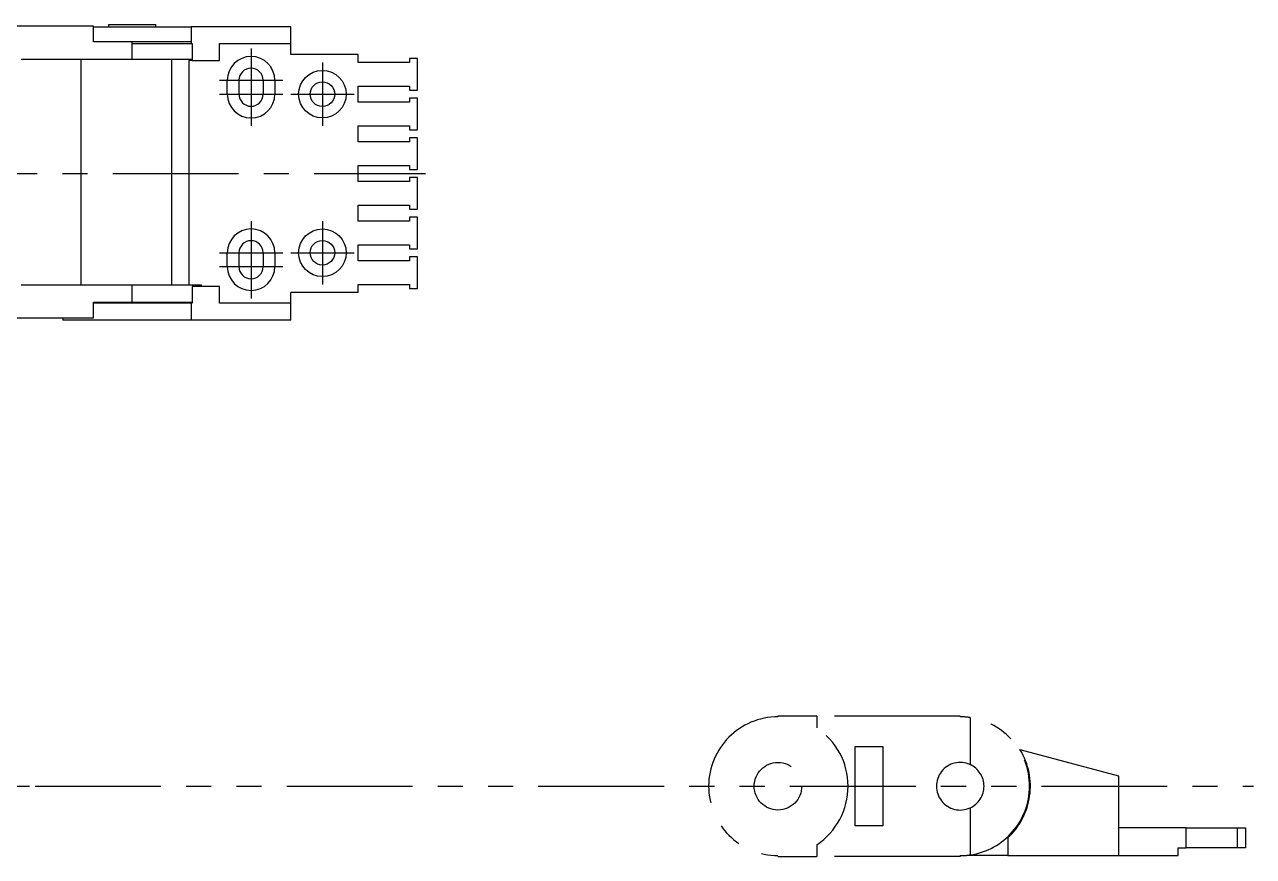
# Model space of a CAD drawing. Extents: x -174 to 743, y -570 to 74.
# Drawn here: x 432.9 to 743.1, y -135.4 to 74.4 of the extents above; entities that cross this region are included whole.
import ezdxf

# ---------------------------------------------------------------- set-up
doc = ezdxf.new("R2010")
doc.units = 0
doc.linetypes.add('CENTER', pattern=[50.8, 31.75, -6.35, 6.35, -6.35])
doc.linetypes.add('PHANTOM', pattern=[63.5, 31.75, -6.35, 6.35, -6.35, 6.35, -6.35])
doc.layers.get('0').update_dxf_attribs({"linetype": 'CONTINUOUS'})
doc.layers.add('CENTER', color=1, linetype='CONTINUOUS')

msp = doc.modelspace()

# ---------------------------------------------------------------- linework, layer by layer
at = {"color": 7, "linetype": 'CONTINUOUS'}
for p, q in [((450.313455, 74), (414.113455, 74)), ((450.313455, 70.05), (450.313455, 74)), ((450.313463, 73.85), (474.978388, 73.85)), ((454.113455, 74.4), (466.113455, 74.4)), ((454.113455, 74.4), (454.113455, 73.85)), ((466.113455, 73.85), (466.113455, 74.4)), ((474.978388, 73.85), (474.978388, 69.6)), ((500.113455, 73.85), (474.978388, 73.85)), ((500.113455, 69.6), (500.113455, 73.85)), ((460.113455, 70.05), (450.313455, 70.05)), ((474.978388, 70.05), (460.113455, 70.05)), ((460.113455, 65.7), (460.113455, 70.05)), ((460.113455, 69.6), (474.978388, 69.6)), ((474.978388, 69.6), (475.259071, 69.6)), ((475.259071, 69.6), (475.259071, 65.35)), ((482.113455, 65.35), (482.113455, 69.6)), ((482.113455, 69.6), (500.113455, 69.6)), ((500.113455, 66.85), (500.113455, 69.6)), ((432.113455, 65.7), (460.113455, 65.7)), ((447.113455, 65.7), (447.113455, 8.7)), ((460.113455, 65.7), (475.259071, 65.7)), ((470.113455, 8.7), (470.113455, 65.7)), ((474.362666, 65.35), (474.362666, 8.7)), ((475.259071, 65.35), (474.362666, 65.35)), ((475.259071, 65.35), (482.113455, 65.35)), ((517.113455, 66.85), (500.113455, 66.85)), ((517.113455, 64.85), (517.113455, 66.85)), ((532.113455, 65.85), (530.113455, 65.85)), ((530.113455, 65.85), (530.113455, 64.85)), ((532.113455, 57.85), (532.113455, 65.85)), ((530.113455, 64.85), (517.113455, 64.85)), ((484.113455, 56.85), (484.113455, 60.35)), ((487.063455, 60.35), (487.063455, 56.85)), ((493.163455, 60.35), (493.163455, 56.85)), ((496.113455, 60.35), (496.113455, 56.85)), ((517.113455, 54.85), (517.113455, 58.85)), ((517.113455, 58.85), (530.113455, 58.85)), ((530.113455, 58.85), (530.113455, 57.85)), ((530.113455, 57.85), (532.113455, 57.85)), ((532.113455, 55.85), (530.113455, 55.85)), ((530.113455, 55.85), (530.113455, 54.85)), ((532.113455, 47.85), (532.113455, 55.85)), ((530.113455, 54.85), (517.113455, 54.85)), ((517.113455, 44.85), (517.113455, 48.85)), ((517.113455, 48.85), (530.113455, 48.85)), ((530.113455, 48.85), (530.113455, 47.85)), ((530.113455, 47.85), (532.113455, 47.85)), ((530.113455, 44.85), (517.113455, 44.85)), ((532.113455, 45.85), (530.113455, 45.85)), ((530.113455, 45.85), (530.113455, 44.85)), ((532.113455, 37.85), (532.113455, 45.85)), ((517.113455, 34.85), (517.113455, 38.85)), ((517.113455, 38.85), (530.113455, 38.85)), ((530.113455, 38.85), (530.113455, 37.85)), ((530.113455, 37.85), (532.113455, 37.85)), ((530.113455, 34.85), (517.113455, 34.85)), ((530.113455, 35.85), (530.113455, 34.85)), ((532.113455, 35.85), (530.113455, 35.85)), ((532.113455, 27.85), (532.113455, 35.85)), ((517.113455, 24.85), (517.113455, 28.85)), ((517.113455, 28.85), (530.113455, 28.85)), ((530.113455, 28.85), (530.113455, 27.85)), ((530.113455, 24.85), (517.113455, 24.85)), ((530.113455, 27.85), (532.113455, 27.85)), ((530.113455, 25.85), (530.113455, 24.85)), ((532.113455, 25.85), (530.113455, 25.85)), ((532.113455, 17.85), (532.113455, 25.85)), ((517.113455, 14.85), (517.113455, 18.85)), ((517.113455, 18.85), (530.113455, 18.85)), ((530.113455, 18.85), (530.113455, 17.85)), ((484.113455, 13.35), (484.113455, 16.85)), ((487.063455, 16.85), (487.063455, 13.35)), ((493.163455, 16.85), (493.163455, 13.35)), ((496.113455, 16.85), (496.113455, 13.35)), ((530.113455, 17.85), (532.113455, 17.85)), ((530.113455, 15.85), (530.113455, 14.85)), ((532.113455, 15.85), (530.113455, 15.85)), ((532.113455, 7.85), (532.113455, 15.85)), ((530.113455, 14.85), (517.113455, 14.85)), ((460.113455, 8.7), (432.113455, 8.7)), ((477.613455, 8.7), (460.113455, 8.7)), ((460.113455, 4.35), (460.113455, 8.7)), ((475.259071, 8.35), (475.259071, 4.1)), ((482.113455, 8.35), (475.259071, 8.35)), ((477.613455, 8.35), (477.613455, 8.7)), ((482.113455, 4.1), (482.113455, 8.35)), ((517.113455, 6.85), (500.113455, 6.85)), ((500.113455, 4.1), (500.113455, 6.85)), ((517.113455, 6.85), (517.113455, 8.85)), ((517.113455, 8.85), (530.113455, 8.85)), ((530.113455, 8.85), (530.113455, 7.85)), ((530.113455, 7.85), (532.113455, 7.85)), ((450.313455, 0.4), (450.313455, 4.35)), ((450.313455, 4.35), (460.113455, 4.35)), ((474.978388, 4.1), (450.313463, 4.1)), ((454.113455, 4.35), (454.113455, 4.1)), ((460.113455, 4.35), (475.259071, 4.35)), ((466.113455, 4.1), (466.113455, 4.35)), ((470.113455, 4.1), (470.113455, 4.35)), ((474.978388, 4.1), (474.978388, -0.15)), ((475.259071, 4.1), (474.978388, 4.1)), ((500.113455, 4.1), (482.113455, 4.1)), ((500.113455, -0.15), (500.113455, 4.1)), ((414.113455, 0.4), (450.313455, 0.4)), ((442.613455, 0.4), (442.613455, -0.15)), ((474.978388, -0.15), (442.613455, -0.15)), ((500.113455, -0.15), (474.978388, -0.15))]:
    msp.add_line(p, q, dxfattribs=at)
at = {"color": 3, "linetype": 'PHANTOM'}
for p, q in [((632.898214, -100), (623.098214, -100)), ((623.098214, -100), (623.098214, -100.2)), ((669.098214, -100), (632.898214, -100)), ((632.898214, -100), (632.898214, -102.960597)), ((669.098214, -100), (669.098214, -100.2)), ((671.598214, -100.379492), (671.598214, -112.245644)), ((642.598214, -127.7), (642.598214, -107.7)), ((642.598214, -107.7), (649.598214, -107.7)), ((649.598214, -107.7), (649.598214, -127.7)), ((683.963147, -108.465079), (684.24383, -108.540288)), ((709.098214, -115.2), (684.24383, -108.540288)), ((372.111836, -117.7), (743.098214, -117.7)), ((709.098214, -135.2), (709.098214, -115.2)), ((671.598214, -123.154356), (671.598214, -135.020508)), ((649.598214, -127.7), (642.598214, -127.7)), ((726.098214, -128.2), (709.098214, -128.2)), ((726.098214, -128.2), (739.098214, -128.2)), ((726.098214, -133.2), (726.098214, -128.2)), ((739.098214, -128.2), (741.098214, -128.2)), ((739.098214, -133.2), (739.098214, -128.2)), ((741.098214, -128.2), (741.098214, -133.2)), ((632.898214, -132.439403), (632.898214, -135.4)), ((681.098214, -130.711149), (681.098214, -135.2)), ((724.098214, -135.2), (724.098214, -133.2)), ((724.098214, -133.2), (726.098214, -133.2)), ((739.098214, -133.2), (726.098214, -133.2)), ((741.098214, -133.2), (739.098214, -133.2)), ((623.098214, -135.4), (632.898214, -135.4)), ((669.098214, -135.4), (632.898214, -135.4)), ((669.098214, -135.2), (669.098214, -135.4)), ((671.098214, -135.2), (671.098214, -135.085339)), ((681.098214, -135.2), (671.098214, -135.2)), ((681.098214, -135.2), (709.098214, -135.2)), ((709.098214, -135.2), (724.098214, -135.2))]:
    msp.add_line(p, q, dxfattribs=at)
at = {"color": 7, "linetype": 'CONTINUOUS'}
for centre, radius in [((508.113455, 56.85), 6), ((508.113455, 56.85), 3.1), ((508.113455, 16.85), 6), ((508.113455, 16.85), 3.1)]:
    msp.add_circle(centre, radius, dxfattribs=at)
at = {"color": 3, "linetype": 'PHANTOM'}
msp.add_circle((623.098214, -117.7), 6, dxfattribs=at)
at = {"color": 7, "linetype": 'CONTINUOUS'}
for centre, radius, start, end in [((490.113455, 60.35), 6, 0, 180), ((490.113455, 60.35), 3.05, 0, 180), ((490.113455, 56.85), 6, 180, 0), ((490.113455, 56.85), 3.05, 180, 0), ((490.113455, 16.85), 6, 0, 180), ((490.113455, 16.85), 3.05, 0, 180), ((490.113455, 13.35), 6, 180, 0), ((490.113455, 13.35), 3.05, 180, 0)]:
    msp.add_arc(centre, radius, start, end, dxfattribs=at)
at = {"color": 3, "linetype": 'PHANTOM'}
for centre, radius, start, end in [((623.098214, -117.7), 17.5, 90, 270), ((669.098214, -117.7), 17.5, 81.786789, 90), ((669.098214, -117.7), 17.5, 278.213211, 81.786789), ((623.098214, -117.7), 17.7, 303.619316, 56.380684), ((669.098214, -117.7), 17.7, 312.684911, 31.164562), ((669.098214, -117.7), 6, 65.375682, 294.624318), ((669.098214, -117.7), 6, 294.624318, 65.375682), ((669.098214, -117.7), 17.5, 270, 278.213211)]:
    msp.add_arc(centre, radius, start, end, dxfattribs=at)
at = {"layer": 'CENTER', "color": 1, "linetype": 'CENTER'}
for p, q in [((490.113455, 68.35), (490.113455, 48.85)), ((508.113455, 64.85), (508.113455, 48.85)), ((482.113455, 60.35), (498.113455, 60.35)), ((482.113455, 56.85), (498.113455, 56.85)), ((500.113455, 56.85), (516.113455, 56.85)), ((-2, 36.85), (534.113455, 36.85)), ((490.113455, 24.85), (490.113455, 5.35)), ((508.113455, 24.85), (508.113455, 8.85)), ((482.113455, 16.85), (498.113455, 16.85)), ((500.113455, 16.85), (516.113455, 16.85)), ((482.113455, 13.35), (498.113455, 13.35)), ((217.65848, -117.7), (434.194858, -117.7))]:
    msp.add_line(p, q, dxfattribs=at)

doc.saveas('drawing.dxf')
